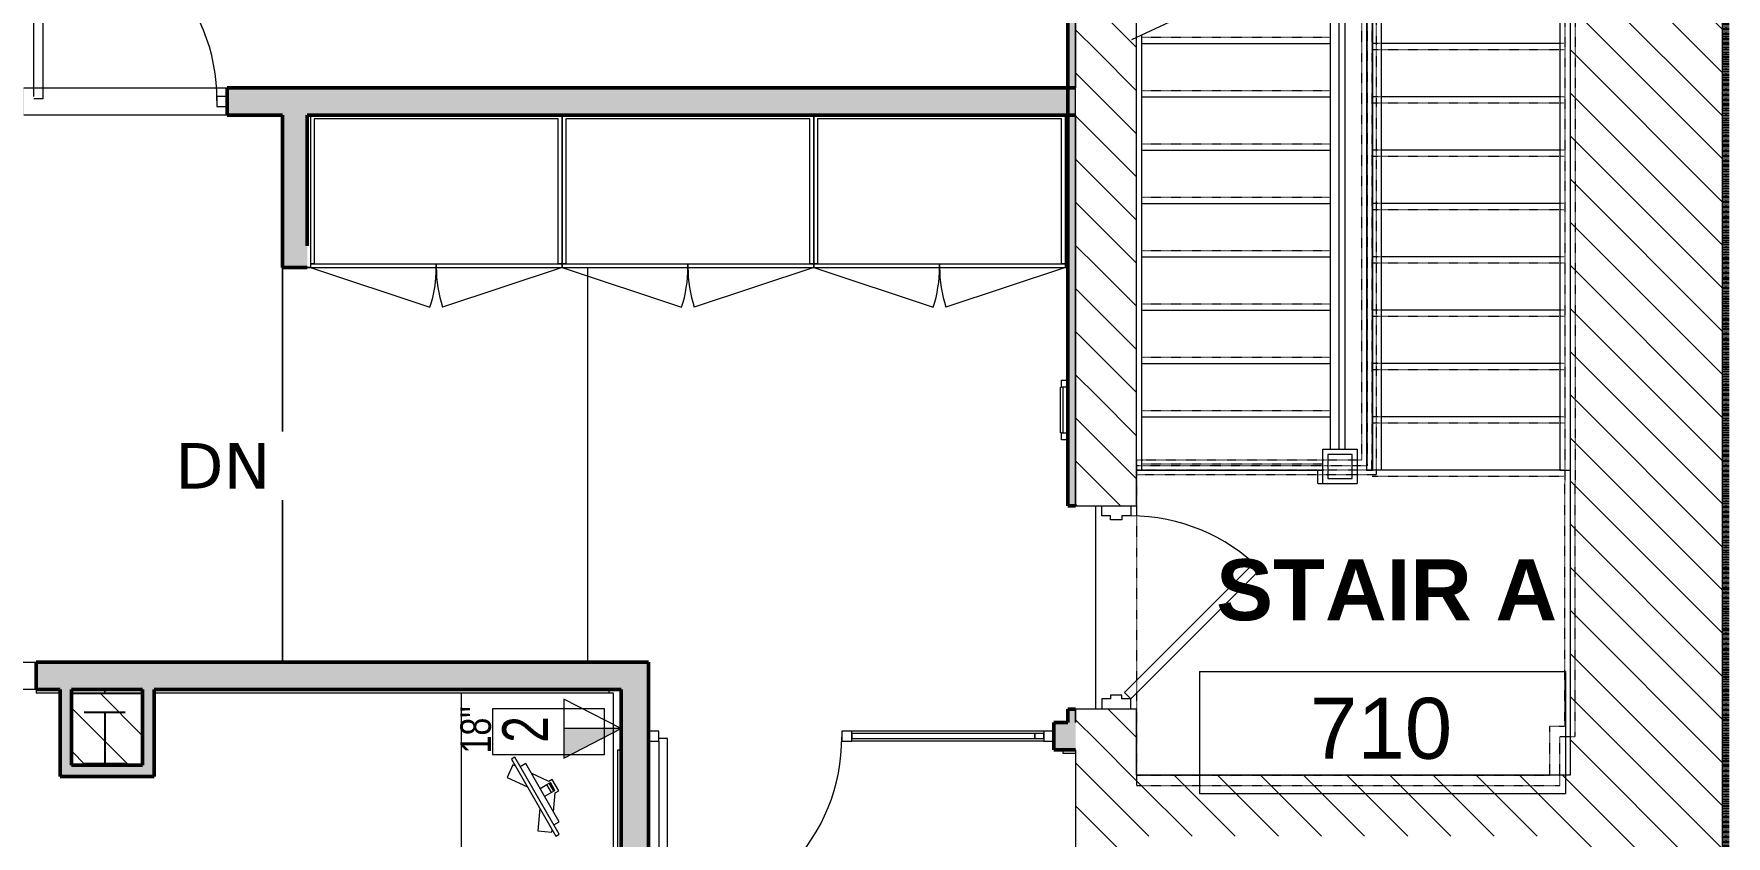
# Model space of a CAD drawing. Header units: inches. Extents: x -897 to 1409, y -1054 to 924.
# Drawn here: x 601.2 to 934.1, y 503.1 to 661 of the extents above; entities that cross this region are included whole.
import ezdxf

# ---------------------------------------------------------------- set-up
doc = ezdxf.new("R2010")
doc.units = ezdxf.units.IN
doc.header["$MEASUREMENT"] = 0
for name, pattern in [('Double Dash 3_8_', [1, 0.375, -0.125, 0.125, -0.125, 0.125, -0.125]), ('Double Dash 3_8__2_', [1, 0.375, -0.125, 0.125, -0.125, 0.125, -0.125]), ('Overhead 1_16_', [0.101562, 0.0625, -0.039062])]:
    doc.linetypes.add(name, pattern=pattern)
for name, color, linetype, lineweight in [('A-ANNO-NOTE', 131, 'Continuous', 9), ('A-AREA-IDEN', 2, 'Continuous', 9), ('A-DETL', 90, 'Continuous', 13), ('A-DOOR', 31, 'Continuous', 13), ('A-DOOR-FRAM', 31, 'Continuous', 20), ('A-FLOR', 192, 'Continuous', 13), ('A-FLOR-HRAL', 11, 'Continuous', 13), ('A-FLOR-HRAL-MBND', 5, 'Continuous', 13), ('A-FLOR-LEVL', 51, 'Continuous', 9), ('A-FLOR-LEVL-TEXT', 2, 'Continuous', 9), ('A-GENM', 13, 'Continuous', 9), ('A-GLAZ-CURT', 52, 'Continuous', 9), ('A-GLAZ-CWMG', 51, 'Continuous', 9), ('A-WALL', 113, 'Continuous', 13), ('A-WALL-PATT', 111, 'Continuous', 13), ('C-PROP-LINE', 91, 'Double Dash 3_8_', 20), ('I-WALL', 2, 'Continuous', 13), ('Q-CASE', 31, 'Continuous', 9), ('Q-SPCQ', 91, 'Continuous', 13), ('S-COLS', 52, 'Continuous', 13), ('S-COLS-SYMB', 171, 'Continuous', 20), ('S-STRS', 31, 'Continuous', 13), ('S-STRS-MBND', 31, 'Continuous', 13)]:
    doc.layers.add(name, color=color, linetype=linetype, lineweight=lineweight)
doc.styles.add('Arial', font='arial.ttf', dxfattribs={"width": 0.75, "height": 9})
doc.styles.add('Arial_1', font='arial.ttf', dxfattribs={"width": 0.75, "height": 6})
doc.styles.add('Arial_4', font='arial.ttf', dxfattribs={"height": 12})
doc.styles.add('Arial_B', font='arialbd.ttf', dxfattribs={"height": 12})
doc.styles.add('Verdana', font='verdana.ttf', dxfattribs={"height": 9})
pattern_1 = [(135, (0, 0), (-4.24264, -4.24264), [])]

# ---------------------------------------------------------------- blocks, each defined once
blk = doc.blocks.new('W-Wide Flange-Column - W10X49-819827-7TH FLOOR TELECOM PLAN')
at = {"layer": 'S-COLS-SYMB', "color": 63, "lineweight": 25}
for p, q in [((-4.01, 5.05), (4.01, 5.05)), ((0, 5.05), (0, -5.05)), ((-4.01, -5.05), (4.01, -5.05))]:
    blk.add_line(p, q, dxfattribs=at)
blk = doc.blocks.new('5649_structural model_2019_rvt-1-7TH FLOOR TELECOM PLAN')
at = {"color": 123, "lineweight": 13}
blk.add_blockref('W-Wide Flange-Column - W10X49-819827-7TH FLOOR TELECOM PLAN', (615.18, 522.51), dxfattribs=at)
blk = doc.blocks.new('Room Tag - Room Tag-84095-7TH FLOOR TELECOM PLAN')
at = {"layer": 'A-AREA-IDEN'}
for p, q in [((-0.375, -0.0625), (-0.375, -0.3125)), ((-0.375, -0.0625), (0.375, -0.0625)), ((0.375, -0.0625), (0.375, -0.3125)), ((-0.375, -0.3125), (0.375, -0.3125))]:
    blk.add_line(p, q, dxfattribs=at)
blk = doc.blocks.new('Single-HM Frame - Stair Exst_ 36_-989163-7TH FLOOR TELECOM PLAN')
at = {"layer": 'A-DOOR', "color": 53, "lineweight": 9}
for p, q in [((-16.76, -1.64), (-18, -2.88)), ((-18, -2.88), (7.46, -28.33)), ((8.7, -27.09), (-16.76, -1.64)), ((7.46, -28.33), (8.7, -27.09))]:
    blk.add_line(p, q, dxfattribs=at)
blk.add_arc((-18, -2.88), 36, 315.01, 0, dxfattribs=at)
at = {"layer": 'A-DOOR-FRAM', "color": 133}
for p, q in [((-18, 2.87), (-20, 2.87)), ((-18, 1.12), (-18, 2.87)), ((-17.25, 1.12), (-18, 1.12)), ((-17.25, -1.12), (-17.25, 1.12)), ((17.25, 1.12), (18, 1.12)), ((17.25, -1.12), (17.25, 1.12)), ((18, 2.87), (20, 2.87)), ((18, 1.12), (18, 2.87)), ((-20, -2.88), (-18, -2.88)), ((-18, -1.12), (-17.25, -1.12)), ((-18, -2.88), (-18, -1.12)), ((18, -1.12), (17.25, -1.12)), ((18, -2.88), (18, -1.12)), ((20, -2.88), (18, -2.88))]:
    blk.add_line(p, q, dxfattribs=at)
blk = doc.blocks.new('Railing - 6 1_4_-1144421-7TH FLOOR TELECOM PLAN')
at = {"layer": 'A-FLOR-HRAL', "color": 53, "lineweight": 9}
for p, q in [((3.375, 3.375), (-3.375, 3.375)), ((-3.375, -3.375), (-3.375, 3.375)), ((3.375, 3.375), (3.375, -3.375)), ((2.375, 2.375), (-2.375, 2.375)), ((-2.375, 2.375), (-2.375, -2.375)), ((2.375, -2.375), (2.375, 2.375)), ((-2.375, -2.375), (2.375, -2.375)), ((3.375, -3.375), (-3.375, -3.375))]:
    blk.add_line(p, q, dxfattribs=at)
blk = doc.blocks.new('Railing - Railing-1143771-7TH FLOOR TELECOM PLAN')
at = {"layer": 'A-FLOR-HRAL', "color": 53, "lineweight": 9}
for p, q in [((858.02, 678.9), (856.27, 678.08)), ((856.27, 579.26), (856.27, 678.08)), ((858.02, 579.26), (858.02, 678.9))]:
    blk.add_line(p, q, dxfattribs=at)
at = {"layer": 'A-FLOR-HRAL-MBND', "color": 53, "linetype": 'Overhead 1_16_', "lineweight": 9}
for p, q in [((856.27, 702.01), (865.27, 702.01)), ((856.27, 687.08), (856.27, 702.01)), ((858.02, 700.26), (863.52, 700.26)), ((858.02, 687.9), (858.02, 700.26)), ((863.52, 700.26), (863.52, 576.01)), ((865.27, 702.01), (865.27, 574.26)), ((818.15, 574.26), (818.15, 576.01)), ((863.52, 576.01), (818.15, 576.01)), ((865.27, 574.26), (818.15, 574.26))]:
    blk.add_line(p, q, dxfattribs=at)
at = {"rotation": 180}
blk.add_blockref('Railing - 6 1_4_-1144421-7TH FLOOR TELECOM PLAN', (858.15, 575.88), dxfattribs=at)
blk = doc.blocks.new('Railing - 6 1_4_-1307746-7TH FLOOR TELECOM PLAN')
at = {"layer": 'A-FLOR-HRAL', "color": 53, "lineweight": 9}
for q in [(2.375, 3.375), (3.375, 0.75)]:
    blk.add_line((3.375, 3.375), q, dxfattribs=at)
blk = doc.blocks.new('Railing - 6 1_4_-1307748-7TH FLOOR TELECOM PLAN')
at = {"layer": 'A-FLOR-HRAL', "color": 53, "lineweight": 9}
for p, q in [((3.375, 3.375), (-3.375, 3.375)), ((-3.375, -3.375), (-3.375, 3.375)), ((3.375, 3.375), (3.375, -3.375)), ((2.375, 2.375), (-2.375, 2.375)), ((-2.375, 2.375), (-2.375, -2.375)), ((2.375, -2.375), (2.375, 2.375)), ((-2.375, -2.375), (2.375, -2.375)), ((3.375, -3.375), (-3.375, -3.375))]:
    blk.add_line(p, q, dxfattribs=at)
blk = doc.blocks.new('Railing - 6 1_4_-856947-7TH FLOOR TELECOM PLAN')
at = {"layer": 'A-FLOR-HRAL', "color": 53, "lineweight": 9}
for p, q in [((3.375, 3.375), (-3.375, 3.375)), ((-3.375, -3.375), (-3.375, 3.375)), ((3.375, 3.375), (3.375, -3.375)), ((2.375, 2.375), (-2.375, 2.375)), ((-2.375, 2.375), (-2.375, -2.375)), ((2.375, -2.375), (2.375, 2.375)), ((-2.375, -2.375), (2.375, -2.375)), ((3.375, -3.375), (-3.375, -3.375))]:
    blk.add_line(p, q, dxfattribs=at)
blk = doc.blocks.new('Railing - Railing-1307711-7TH FLOOR TELECOM PLAN')
at = {"layer": 'A-FLOR-HRAL', "color": 53, "lineweight": 9}
for p, q in [((860.52, 712.51), (863.02, 712.51)), ((855.27, 677.62), (855.27, 709.26)), ((857.02, 678.43), (857.02, 709.26)), ((860.52, 710.76), (863.02, 710.76)), ((864.52, 707.26), (864.52, 575.13)), ((866.27, 707.26), (866.27, 575.13)), ((866.27, 575.13), (864.52, 575.13))]:
    blk.add_line(p, q, dxfattribs=at)
for name, p, rotation in [('Railing - 6 1_4_-1307748-7TH FLOOR TELECOM PLAN', (857.15, 712.63), 180), ('Railing - 6 1_4_-856947-7TH FLOOR TELECOM PLAN', (866.4, 710.63), 90), ('Railing - 6 1_4_-1307746-7TH FLOOR TELECOM PLAN', (857.15, 575.88), 180)]:
    blk.add_blockref(name, p, dxfattribs=dict(rotation=rotation))
blk = doc.blocks.new('Curtain Wall-Store Front-Sgl w swing _ Bar - Elev_ Lobby-3130013-7TH FLOOR TELECOM PLAN')
at = {"layer": 'A-DOOR', "color": 133, "lineweight": 20}
for p, q in [((-16.25, -0.5), (-18, -0.5)), ((-18, -1), (-18, -36.5)), ((-16.25, -36.5), (-16.25, -0.5)), ((-18, -36.5), (-16.25, -36.5))]:
    blk.add_line(p, q, dxfattribs=at)
at = {"layer": 'A-DOOR', "color": 53, "lineweight": 9}
blk.add_arc((-18, -0.5), 36, 270, 0.5, dxfattribs=at)
blk = doc.blocks.new('System Panel - Glazed Centered-4211658-7TH FLOOR TELECOM PLAN')
at = {"layer": 'A-GLAZ-CURT', "color": 253, "lineweight": 13}
for p, q in [((18, 0.5), (-18, 0.5)), ((-18, 0.5), (-18, -0.5)), ((18, -0.5), (18, 0.5)), ((-18, -0.5), (18, -0.5))]:
    blk.add_line(p, q, dxfattribs=at)
blk = doc.blocks.new('Rectangular Mullion - 2_ x 2_ Office Front-4211654-7TH FLOOR TELECOM PLAN')
at = {"layer": 'A-GLAZ-CWMG', "color": 53}
for p, q in [((798.15, 523.82), (762.15, 523.82)), ((798.15, 521.82), (762.15, 521.82))]:
    blk.add_line(p, q, dxfattribs=at)
blk = doc.blocks.new('Rectangular Mullion - 2_ x 2_ Office Front-1467737-7TH FLOOR TELECOM PLAN')
at = {"layer": 'A-GLAZ-CWMG', "color": 133, "lineweight": 20}
for p, q in [((-2, 1), (0, 1)), ((-2, -1), (-2, 1)), ((0, 1), (0, -1)), ((0, -1), (-2, -1))]:
    blk.add_line(p, q, dxfattribs=at)
blk = doc.blocks.new('Rectangular Mullion - 2_ x 2_ Office Front-1496762-7TH FLOOR TELECOM PLAN')
at = {"layer": 'A-GLAZ-CWMG', "color": 133, "lineweight": 20}
for p, q in [((0, 1), (-2, 1)), ((-2, 1), (-2, -1)), ((0, -1), (0, 1)), ((-2, -1), (0, -1))]:
    blk.add_line(p, q, dxfattribs=at)
blk = doc.blocks.new('Rectangular Mullion - 2_ x 2_ Office Front-1467735-7TH FLOOR TELECOM PLAN')
at = {"layer": 'A-GLAZ-CWMG', "color": 133, "lineweight": 20}
for p, q in [((-1, 1), (1, 1)), ((-1, -1), (-1, 1)), ((1, 1), (1, -1)), ((1, -1), (-1, -1))]:
    blk.add_line(p, q, dxfattribs=at)
blk = doc.blocks.new('Generic Model Wood Closet - 2_-6__ x 4_-1 1_2__-3487227-7TH FLOOR TELECOM PLAN')
at = {"layer": 'Q-CASE', "color": 53}
for p, q in [((-24.75, 15), (-1.25, 22.76)), ((24.75, 15), (1.25, 22.76)), ((24.75, 15), (-24.75, 15)), ((-24.75, 15), (-24.75, -15)), ((24, 14.25), (-24, 14.25)), ((-24, 14.25), (-24, -14.25)), ((24, 14.25), (-24, 14.25)), ((-24, 14.25), (-24, -14.25)), ((24, -14.25), (24, 14.25)), ((24, -14.25), (24, 14.25)), ((24.75, -15), (24.75, 15)), ((-24.75, -15), (24.75, -15)), ((-24, -14.25), (24, -14.25)), ((-24, -14.25), (24, -14.25))]:
    blk.add_line(p, q, dxfattribs=at)
at = {"layer": 'Q-CASE', "color": 133, "lineweight": 20}
for p, q in [((0, 15), (-24.75, 15)), ((-24.75, 15), (-24.75, 14.25)), ((-24.75, 14.25), (-24, 14.25)), ((-24.75, 14.25), (-24.75, -15)), ((-24, 14.25), (-24.75, 14.25)), ((24.75, 15), (0, 15)), ((0, 15), (0, 14.25)), ((0, 14.25), (0, 15)), ((24, 14.25), (24.75, 14.25)), ((24.75, 14.25), (24, 14.25)), ((24.75, 14.25), (24.75, 15)), ((24.75, -15), (24.75, 14.25))]:
    blk.add_line(p, q, dxfattribs=at)
at = {"layer": 'Q-CASE', "color": 53}
for centre, start, end in [((-24.75, 15), 360, 18.2748), ((24.75, 15), 161.7252, 180)]:
    blk.add_arc(centre, 24.75, start, end, dxfattribs=at)
blk = doc.blocks.new('System Panel - Glazed Centered-4211659-7TH FLOOR TELECOM PLAN')
at = {"layer": 'A-GLAZ-CURT', "color": 253, "lineweight": 13}
for p, q in [((0.87, 0.5), (-0.87, 0.5)), ((-0.87, 0.5), (-0.87, -0.5)), ((0.87, -0.5), (0.87, 0.5)), ((-0.87, -0.5), (0.87, -0.5))]:
    blk.add_line(p, q, dxfattribs=at)
blk = doc.blocks.new('Rectangular Mullion - 2_ x 2_ Office Front-4211657-7TH FLOOR TELECOM PLAN')
at = {"layer": 'A-GLAZ-CWMG', "color": 53}
for p, q in [((799.9, 523.82), (798.15, 523.82)), ((799.9, 521.82), (798.15, 521.82))]:
    blk.add_line(p, q, dxfattribs=at)
blk = doc.blocks.new('Counter Top wo Backsplash - 30_ Depth Desk 3__ Thickness-4590493-7TH FLOOR TELECOM PLAN')
at = {"layer": 'Q-CASE'}
for p, q in [((239.3, 0), (-47.26, 0)), ((-47.26, 0), (-47.26, -30)), ((-47.26, -30), (239.3, -30))]:
    blk.add_line(p, q, dxfattribs=at)
blk = doc.blocks.new('Curtain Wall-Store Front-Sgl w swing _ Bar - Store Front Door-3130016-7TH FLOOR TELECOM PLAN')
at = {"layer": 'A-DOOR', "color": 133, "lineweight": 20}
for p, q in [((-18, 36.5), (-16.25, 36.5)), ((-18, 1), (-18, 36.5)), ((-16.25, 36.5), (-16.25, 0.5)), ((-16.25, 0.5), (-18, 0.5))]:
    blk.add_line(p, q, dxfattribs=at)
at = {"layer": 'A-DOOR', "color": 53, "lineweight": 9}
blk.add_arc((-18, 0.5), 36, 359.5, 90, dxfattribs=at)
blk = doc.blocks.new('Rectangular Mullion - 2_ x 2_ Office Front-1557065-7TH FLOOR TELECOM PLAN')
at = {"layer": 'A-GLAZ-CWMG', "color": 133, "lineweight": 20}
for p, q in [((-2, 1), (0, 1)), ((-2, -1), (-2, 1)), ((0, 1), (0, -1)), ((0, -1), (-2, -1))]:
    blk.add_line(p, q, dxfattribs=at)
blk = doc.blocks.new('Spec _Color Rooms_ - Spec _Color Rooms_-3252224-7TH FLOOR TELECOM PLAN')
at = {"layer": 'Q-SPCQ', "color": 53, "lineweight": 9}
for p, q in [((4.5, 11), (-4.5, 11)), ((-4.5, 11), (-4.5, -11)), ((4.5, -11), (4.5, 11)), ((-4.5, -11), (4.5, -11))]:
    blk.add_line(p, q, dxfattribs=at)
blk = doc.blocks.new('Computer Monitor - Dell - Computer Monitor - Dell-3232638-7TH FLOOR TELECOM PLAN')
at = {"layer": 'Q-SPCQ', "color": 53, "lineweight": 9}
for p, q in [((-1.29, 1.63), (-4.39, -0.54)), ((1.29, 2.41), (-1.29, 2.41)), ((-1.29, 2.41), (-1.29, 1.63)), ((-0.96, 1.51), (-0.96, 1.8)), ((0.85, 1.8), (-0.96, 1.8)), ((-0.96, 1.01), (-0.96, 1.51)), ((-0.96, 1.51), (0.85, 1.51)), ((0.85, 1.51), (-0.96, 1.51)), ((-0.96, -0.54), (-0.96, 1.01)), ((0.85, 1.01), (-0.96, 1.01)), ((0.85, 1.8), (0.85, 1.51)), ((0.85, 1.51), (0.85, 1.01)), ((0.85, 1.01), (0.85, -0.54)), ((1.29, 1.63), (1.29, 2.41)), ((4.39, -0.54), (1.29, 1.63)), ((8.75, -1.79), (-8.75, -1.79)), ((-8.75, -1.79), (-8.75, -2.54)), ((-8.75, -2.54), (8.75, -2.54)), ((-7.25, -2.54), (-7.66, -2.83)), ((-7.66, -2.83), (-6.08, -5.08)), ((6.61, -0.54), (-6.61, -0.54)), ((-6.61, -0.54), (-6.61, -1.79)), ((-6.08, -5.08), (-2.45, -2.54)), ((2.45, -2.54), (6.08, -5.08)), ((6.08, -5.08), (7.66, -2.83)), ((6.61, -1.79), (6.61, -0.54)), ((7.66, -2.83), (7.25, -2.54)), ((8.75, -2.54), (8.75, -1.79))]:
    blk.add_line(p, q, dxfattribs=at)
blk = doc.blocks.new('Fire Extinguisher Cabinet Semi-Recessed - 9x24x5 3_4 - Steel - NonRated - Full Glass with Cam Latch_ 3in Trim-4211632-7TH FLOOR TELECOM PLAN')
at = {"layer": 'A-GENM', "color": 53}
for p, q in [((803.15, 582.51), (803.15, 591.51)), ((803.15, 591.51), (803.4, 591.51)), ((803.65, 591.51), (803.65, 582.51)), ((803.4, 582.51), (803.15, 582.51))]:
    blk.add_line(p, q, dxfattribs=at)
at = {"layer": 'Q-SPCQ', "color": 53, "lineweight": 9}
for p, q in [((803.4, 591.51), (803.4, 592.88)), ((803.4, 592.88), (804.65, 592.88)), ((804.65, 591.51), (803.4, 591.51)), ((803.4, 582.51), (804.65, 582.51)), ((803.4, 581.13), (803.4, 582.51)), ((804.65, 581.13), (803.4, 581.13))]:
    blk.add_line(p, q, dxfattribs=at)
blk = doc.blocks.new('Family - ___-850868-7TH FLOOR TELECOM PLAN')
at = {"layer": 'C-PROP-LINE', "color": 133, "linetype": 'Double Dash 3_8__2_'}
blk.add_line((934.11, -344.99), (934.11, 840.01), dxfattribs=at)

msp = doc.modelspace()

# ---------------------------------------------------------------- hatches: boundary and pattern name
at = {"layer": 'A-ANNO-NOTE'}
msp.add_hatch(color=256, dxfattribs=at).paths.add_polyline_path([(705.52, 518.48), (716.77, 524.29), (705.52, 524.29)], flags=0)
at = {"layer": 'A-WALL-PATT'}
h = msp.add_hatch(color=253, dxfattribs=at)
h.paths.add_polyline_path([(806.15, 525.51), (806.15, 528.13), (804.65, 528.13), (804.65, 525.51)], flags=0)
h.paths.add_polyline_path([(806.15, 568.13), (806.15, 797.38), (804.65, 797.38), (804.65, 568.13)], flags=0)
at = {"layer": 'A-WALL-PATT', "lineweight": 9}
h = msp.add_hatch(dxfattribs=at)
h.set_pattern_fill('FP_1', color=53, style=0, pattern_type=2)
h.set_pattern_definition(pattern_1)
h.paths.add_polyline_path([(806.15, 468.96), (810.4, 468.96), (810.4, 528.13), (806.15, 528.13), (806.15, 486.57)], flags=0)
h.paths.add_polyline_path([(810.4, 568.13), (810.4, 797.38), (806.15, 797.38), (806.15, 568.13)], flags=0)
h = msp.add_hatch(dxfattribs=at)
h.set_pattern_fill('FP_1', color=53, style=0, pattern_type=2)
h.set_pattern_definition(pattern_1)
h.paths.add_polyline_path([(818.15, 468.96), (818.15, 528.13), (810.4, 528.13), (810.4, 468.96)], flags=0)
h.paths.add_polyline_path([(810.4, 568.13), (818.15, 568.13), (818.15, 797.38), (810.4, 797.38), (810.4, 623.25)], flags=0)
h = msp.add_hatch(dxfattribs=at)
h.set_pattern_fill('FP_1', color=53, style=0, pattern_type=2)
h.set_pattern_definition(pattern_1)
h.paths.add_polyline_path([(933.4, -243.24), (933.4, 797.38), (903.4, 797.38), (903.4, -109.51), (904.4, -109.51), (904.4, -146.87), (903.4, -146.87), (903.4, -243.24)], flags=0)
at = {"layer": 'A-WALL-PATT'}
h = msp.add_hatch(color=253, dxfattribs=at)
h.paths.add_polyline_path([(806.15, 645.01), (806.15, 650.38), (639.25, 650.38), (639.25, 645.01), (731.67, 645.01)], flags=0)
h.paths.add_polyline_path([(589.87, 645.01), (599.25, 645.01), (599.25, 650.38), (589.87, 650.38)], flags=0)
for points in [[(655.02, 615.01), (655.02, 645.01), (650.15, 645.01), (650.15, 615.01), (652.37, 615.01)], [(716.77, 532.01), (716.77, 537.38), (615.18, 537.38), (615.18, 532.01), (692.02, 532.01)], [(722.15, 500.57), (722.15, 537.38), (716.77, 537.38), (716.77, 500.57)], [(608.65, 517.13), (608.65, 532.01), (606.4, 532.01), (606.4, 517.13)], [(624.9, 514.88), (624.9, 532.01), (622.65, 532.01), (622.65, 514.88)], [(801.9, 520.13), (806.15, 520.13), (806.15, 525.51), (801.9, 525.51)], [(622.65, 514.88), (622.65, 517.13), (606.4, 517.13), (606.4, 514.88)]]:
    msp.add_hatch(color=253, dxfattribs=at).paths.add_polyline_path(points, flags=0)
h = msp.add_hatch(color=253, dxfattribs=at)
h.paths.add_polyline_path([(615.18, 532.01), (615.18, 537.38), (601.68, 537.38), (601.68, 532.01), (608.65, 532.01)], flags=0)
h.paths.add_polyline_path([(549.41, 532.01), (559.68, 532.01), (559.68, 533.73), (516.68, 533.73), (516.68, 535.66), (559.68, 535.66), (559.68, 537.38), (368.42, 537.38), (368.42, 535.66), (411.42, 535.66), (411.42, 533.73), (368.42, 533.73), (368.42, 532.01), (533.41, 532.01)], flags=0)
h.paths.add_polyline_path([(326.42, 532.01), (326.42, 537.38), (317.04, 537.38), (317.04, 532.01), (322.42, 532.01)], flags=0)
at = {"layer": 'A-WALL-PATT', "lineweight": 9}
h = msp.add_hatch(dxfattribs=at)
h.set_pattern_fill('FP_1', color=53, style=0, pattern_type=2)
h.set_pattern_definition(pattern_1)
h.paths.add_polyline_path([(903.4, 503.13), (903.4, 515.13), (818.15, 515.13), (818.15, 503.13), (890.29, 503.13)], flags=0)
at = {"layer": 'S-COLS', "lineweight": 9}
h = msp.add_hatch(dxfattribs=at)
h.set_pattern_fill('FP_1', color=53, style=0, pattern_type=2)
h.set_pattern_definition(pattern_1)
h.paths.add_polyline_path([(622.65, 517.13), (622.65, 531.13), (608.65, 531.13), (608.65, 517.13)], flags=0)

# ---------------------------------------------------------------- linework, layer by layer
at = {"layer": 'A-ANNO-NOTE', "lineweight": 20}
for p, q in [((705.52, 530.1), (705.52, 518.48)), ((716.77, 524.29), (705.52, 530.1)), ((705.52, 518.48), (716.77, 524.29))]:
    msp.add_line(p, q, dxfattribs=at)
at = {"layer": 'A-ANNO-NOTE'}
for p, q in [((716.77, 524.29), (705.52, 524.29)), ((705.52, 524.29), (705.52, 518.48)), ((705.52, 518.48), (716.77, 524.29))]:
    msp.add_line(p, q, dxfattribs=at)
at = {"layer": 'A-DETL', "linetype": 'Double Dash 3_8_', "lineweight": 140}
msp.add_line((934.11, -243.24), (934.11, 843.38), dxfattribs=at)
at = {"layer": 'A-FLOR', "color": 253}
for p, q in [((650.15, 537.38), (650.15, 615.01)), ((655.02, 615.01), (655.65, 615.01)), ((804.15, 615.01), (804.65, 615.01))]:
    msp.add_line(p, q, dxfattribs=at)
at = {"layer": 'A-FLOR', "color": 53, "lineweight": 9}
msp.add_line((810.15, 528.13), (810.15, 568.13), dxfattribs=at)
at = {"layer": 'A-FLOR-LEVL', "color": 53}
for p, q in [((650.15, 615.01), (650.15, 537.38)), ((655.65, 615.01), (655.02, 615.01)), ((710.15, 615.01), (710.15, 537.38))]:
    msp.add_line(p, q, dxfattribs=at)
at = {"layer": 'A-WALL', "color": 133, "lineweight": 20}
for p, q in [((818.15, 568.13), (818.15, 797.38)), ((903.4, 797.38), (903.4, 515.13)), ((933.4, -243.24), (933.4, 797.38)), ((810.4, 568.13), (818.15, 568.13)), ((818.15, 528.13), (810.4, 528.13)), ((818.15, 515.13), (818.15, 528.13)), ((903.4, 515.13), (818.15, 515.13))]:
    msp.add_line(p, q, dxfattribs=at)
at = {"layer": 'A-WALL-PATT', "lineweight": 9}
for p, q in [((601.68, 532.01), (601.68, 531.26)), ((606.4, 531.26), (601.68, 531.26)), ((615.18, 531.26), (608.65, 531.26)), ((615.18, 532.01), (615.18, 531.26)), ((615.18, 531.26), (615.18, 532.01)), ((622.65, 531.26), (615.18, 531.26)), ((685.27, 531.26), (624.9, 531.26)), ((714.34, 532.01), (714.34, 531.26)), ((716.02, 520.13), (716.77, 520.13)), ((716.02, 520.13), (716.02, 245.44)), ((803.71, 519.38), (803.71, 520.13)), ((806.15, 519.38), (803.71, 519.38))]:
    msp.add_line(p, q, dxfattribs=at)
at = {"layer": 'I-WALL', "color": 213, "lineweight": 50}
for p, q in [((804.65, 797.38), (804.65, 568.13)), ((806.15, 650.38), (639.25, 650.38)), ((639.25, 650.38), (639.25, 645.01)), ((639.25, 645.01), (650.15, 645.01)), ((650.15, 645.01), (650.15, 615.01)), ((655.02, 645.01), (806.15, 645.01)), ((655.02, 619.26), (655.02, 645.01)), ((650.15, 615.01), (655.02, 615.01)), ((804.65, 568.13), (806.15, 568.13)), ((615.18, 537.38), (601.68, 537.38)), ((601.68, 537.38), (601.68, 532.01)), ((716.77, 537.38), (615.18, 537.38)), ((722.15, 537.38), (716.77, 537.38)), ((722.15, 500.57), (722.15, 537.38)), ((601.68, 532.01), (606.4, 532.01)), ((606.4, 532.01), (606.4, 517.13)), ((608.65, 517.13), (608.65, 532.01)), ((608.65, 532.01), (615.18, 532.01)), ((615.18, 532.01), (622.65, 532.01)), ((622.65, 532.01), (622.65, 517.13)), ((624.9, 514.88), (624.9, 532.01)), ((624.9, 532.01), (716.77, 532.01)), ((716.77, 532.01), (716.77, 500.57)), ((806.15, 528.13), (804.65, 528.13)), ((804.65, 528.13), (804.65, 525.51)), ((804.65, 525.51), (801.9, 525.51)), ((801.9, 525.51), (801.9, 520.13)), ((801.9, 520.13), (806.15, 520.13)), ((606.4, 517.13), (606.4, 514.88)), ((622.65, 517.13), (608.65, 517.13)), ((606.4, 514.88), (622.65, 514.88)), ((622.65, 514.88), (624.9, 514.88))]:
    msp.add_line(p, q, dxfattribs=at)
at = {"layer": 'I-WALL', "color": 53, "lineweight": 9}
for p, q in [((806.15, 797.38), (806.15, 650.38)), ((806.15, 645.01), (806.15, 568.13)), ((806.15, 528.13), (806.15, 525.51))]:
    msp.add_line(p, q, dxfattribs=at)
at = {"layer": 'I-WALL', "color": 253}
for p, q in [((806.15, 568.13), (806.15, 797.38)), ((599.25, 650.38), (639.25, 650.38)), ((639.25, 645.01), (599.25, 645.01)), ((559.68, 537.38), (601.68, 537.38)), ((601.68, 532.01), (559.68, 532.01)), ((806.15, 525.51), (806.15, 528.13))]:
    msp.add_line(p, q, dxfattribs=at)
at = {"layer": 'I-WALL', "color": 133, "lineweight": 20}
for p, q in [((806.15, 568.13), (810.4, 568.13)), ((810.4, 528.13), (806.15, 528.13)), ((806.15, 520.13), (806.15, 468.96))]:
    msp.add_line(p, q, dxfattribs=at)
at = {"layer": 'S-COLS', "color": 133, "lineweight": 20}
for p, q in [((622.65, 531.13), (608.65, 531.13)), ((608.65, 531.13), (608.65, 517.13)), ((622.65, 517.13), (622.65, 531.13)), ((608.65, 517.13), (622.65, 517.13))]:
    msp.add_line(p, q, dxfattribs=at)
at = {"layer": 'S-STRS', "color": 53, "lineweight": 9}
for p, q in [((863.4, 707.26), (863.4, 575.13)), ((859.15, 579.26), (859.15, 679.42)), ((901.4, 669.63), (901.4, 659.13)), ((819.15, 659.13), (819.15, 660.77)), ((819.15, 648.63), (819.15, 659.13)), ((819.15, 659.13), (856.27, 659.13)), ((901.4, 659.13), (866.27, 659.13)), ((901.4, 659.13), (901.4, 648.63)), ((819.15, 638.13), (819.15, 648.63)), ((819.15, 648.63), (856.27, 648.63)), ((901.4, 648.63), (866.27, 648.63)), ((901.4, 648.63), (901.4, 638.13)), ((819.15, 627.63), (819.15, 638.13)), ((819.15, 638.13), (856.27, 638.13)), ((901.4, 638.13), (866.27, 638.13)), ((901.4, 638.13), (901.4, 627.63)), ((819.15, 617.13), (819.15, 627.63)), ((819.15, 627.63), (856.27, 627.63)), ((901.4, 627.63), (866.27, 627.63)), ((901.4, 627.63), (901.4, 617.13)), ((819.15, 606.63), (819.15, 617.13)), ((819.15, 617.13), (856.27, 617.13)), ((901.4, 617.13), (866.27, 617.13)), ((901.4, 617.13), (901.4, 606.63)), ((819.15, 596.13), (819.15, 606.63)), ((819.15, 606.63), (856.27, 606.63)), ((901.4, 606.63), (866.27, 606.63)), ((901.4, 606.63), (901.4, 596.13)), ((819.15, 585.63), (819.15, 596.13)), ((819.15, 596.13), (856.27, 596.13)), ((901.4, 596.13), (866.27, 596.13)), ((901.4, 596.13), (901.4, 585.63)), ((819.15, 575.13), (819.15, 585.63)), ((819.15, 585.63), (856.27, 585.63)), ((901.4, 585.63), (866.27, 585.63)), ((901.4, 585.63), (901.4, 575.13)), ((818.15, 575.13), (819.15, 575.13)), ((819.15, 575.13), (854.77, 575.13)), ((863.4, 575.13), (864.52, 575.13)), ((901.4, 575.13), (866.27, 575.13)), ((901.4, 575.13), (903.4, 575.13))]:
    msp.add_line(p, q, dxfattribs=at)
at = {"layer": 'S-STRS', "color": 53, "linetype": 'Overhead 1_16_', "lineweight": 9}
for p, q in [((819.15, 660.38), (856.27, 660.38)), ((901.4, 657.88), (866.27, 657.88)), ((819.15, 649.88), (856.27, 649.88)), ((901.4, 647.38), (866.27, 647.38)), ((819.15, 639.38), (856.27, 639.38)), ((901.4, 636.88), (866.27, 636.88)), ((819.15, 628.88), (856.27, 628.88)), ((901.4, 626.38), (866.27, 626.38)), ((819.15, 618.38), (856.27, 618.38)), ((901.4, 615.88), (866.27, 615.88)), ((819.15, 607.88), (856.27, 607.88)), ((901.4, 605.38), (866.27, 605.38)), ((819.15, 597.38), (856.27, 597.38)), ((901.4, 594.88), (866.27, 594.88)), ((819.15, 586.88), (856.27, 586.88)), ((901.4, 584.38), (866.27, 584.38)), ((819.15, 576.38), (854.77, 576.38))]:
    msp.add_line(p, q, dxfattribs=at)
at = {"layer": 'S-STRS-MBND', "color": 53, "linetype": 'Overhead 1_16_', "lineweight": 9}
for p, q in [((902.4, 709.28), (902.4, 572.78)), ((904.4, 709.28), (904.4, 572.78)), ((862.4, 699.13), (862.4, 577.13)), ((864.4, 701.13), (864.4, 577.13)), ((902.4, 659.13), (864.4, 659.13)), ((902.4, 657.88), (864.4, 657.88)), ((902.4, 648.63), (864.4, 648.63)), ((902.4, 647.38), (864.4, 647.38)), ((902.4, 638.13), (864.4, 638.13)), ((902.4, 636.88), (864.4, 636.88)), ((902.4, 627.63), (864.4, 627.63)), ((902.4, 626.38), (864.4, 626.38)), ((902.4, 617.13), (864.4, 617.13)), ((902.4, 615.88), (864.4, 615.88)), ((902.4, 606.63), (864.4, 606.63)), ((902.4, 605.38), (864.4, 605.38)), ((902.4, 596.13), (864.4, 596.13)), ((902.4, 594.88), (864.4, 594.88)), ((902.4, 585.63), (864.4, 585.63)), ((902.4, 584.38), (864.4, 584.38)), ((818.15, 577.13), (818.15, 575.13)), ((862.4, 577.13), (818.15, 577.13)), ((864.4, 575.13), (864.4, 577.13)), ((864.4, 577.13), (864.4, 575.13)), ((864.4, 575.13), (818.15, 575.13)), ((818.15, 575.13), (818.15, 515.13)), ((902.4, 575.13), (864.4, 575.13)), ((902.4, 573.88), (864.4, 573.88)), ((902.4, 524.76), (902.4, 572.78)), ((904.4, 522.76), (904.4, 572.78)), ((899.4, 515.13), (899.4, 524.76)), ((899.4, 524.76), (902.4, 524.76)), ((901.4, 513.13), (901.4, 522.76)), ((901.4, 522.76), (904.4, 522.76)), ((818.15, 515.13), (818.15, 513.13)), ((818.15, 515.13), (899.4, 515.13)), ((818.15, 513.13), (901.4, 513.13))]:
    msp.add_line(p, q, dxfattribs=at)
at = {"layer": 'S-STRS-MBND', "color": 53, "lineweight": 9}
msp.add_line((834.07, 667.73), (817.15, 659.84), dxfattribs=at)

# ---------------------------------------------------------------- block references
at = {"lineweight": 5}
msp.add_blockref('5649_structural model_2019_rvt-1-7TH FLOOR TELECOM PLAN', (0, 0), dxfattribs=at)
at = {"color": 53, "lineweight": 9}
for name, p in [('Railing - Railing-1307711-7TH FLOOR TELECOM PLAN', (0, 0)), ('Railing - Railing-1143771-7TH FLOOR TELECOM PLAN', (0, 0)), ('Curtain Wall-Store Front-Sgl w swing _ Bar - Store Front Door-3130016-7TH FLOOR TELECOM PLAN', (619.25, 647.69)), ('Fire Extinguisher Cabinet Semi-Recessed - 9x24x5 3_4 - Steel - NonRated - Full Glass with Cam Latch_ 3in Trim-4211632-7TH FLOOR TELECOM PLAN', (0, 0)), ('Curtain Wall-Store Front-Sgl w swing _ Bar - Elev_ Lobby-3130013-7TH FLOOR TELECOM PLAN', (742.15, 522.82)), ('Rectangular Mullion - 2_ x 2_ Office Front-4211654-7TH FLOOR TELECOM PLAN', (0, 0)), ('System Panel - Glazed Centered-4211658-7TH FLOOR TELECOM PLAN', (780.15, 522.82)), ('Rectangular Mullion - 2_ x 2_ Office Front-4211657-7TH FLOOR TELECOM PLAN', (0, 0)), ('System Panel - Glazed Centered-4211659-7TH FLOOR TELECOM PLAN', (799.02, 522.82))]:
    msp.add_blockref(name, p, dxfattribs=at)
at = {"color": 53, "lineweight": 9, "extrusion": (0, 0, -1), "rotation": 180}
for name, p in [('Rectangular Mullion - 2_ x 2_ Office Front-1557065-7TH FLOOR TELECOM PLAN', (-639.25, 647.69)), ('Rectangular Mullion - 2_ x 2_ Office Front-1467735-7TH FLOOR TELECOM PLAN', (-761.15, 522.82)), ('Rectangular Mullion - 2_ x 2_ Office Front-1467737-7TH FLOOR TELECOM PLAN', (-801.9, 522.82))]:
    msp.add_blockref(name, p, dxfattribs=at)
at = {"color": 53, "lineweight": 9}
for name, p, rotation in [('Generic Model Wood Closet - 2_-6__ x 4_-1 1_2__-3487227-7TH FLOOR TELECOM PLAN', (680.4, 630.01), 180), ('Generic Model Wood Closet - 2_-6__ x 4_-1 1_2__-3487227-7TH FLOOR TELECOM PLAN', (729.9, 630.01), 180), ('Generic Model Wood Closet - 2_-6__ x 4_-1 1_2__-3487227-7TH FLOOR TELECOM PLAN', (779.4, 630.01), 180), ('Single-HM Frame - Stair Exst_ 36_-989163-7TH FLOOR TELECOM PLAN', (814.15, 548.13), 89.99999999999991), ('Counter Top wo Backsplash - 30_ Depth Desk 3__ Thickness-4590493-7TH FLOOR TELECOM PLAN', (715.27, 483.99), 269.9999999999997), ('Spec _Color Rooms_ - Spec _Color Rooms_-3252224-7TH FLOOR TELECOM PLAN', (702.47, 523.71), 270.0000000000002), ('Rectangular Mullion - 2_ x 2_ Office Front-1496762-7TH FLOOR TELECOM PLAN', (722.15, 522.82), 180), ('Computer Monitor - Dell - Computer Monitor - Dell-3232638-7TH FLOOR TELECOM PLAN', (701.76, 511.97), 299.9999999999999)]:
    msp.add_blockref(name, p, dxfattribs=dict(at, rotation=rotation))
at = {"layer": 'A-AREA-IDEN', "xscale": 95.99999999999994, "yscale": 95.99999999999994, "zscale": 95.99999999999994}
msp.add_blockref('Room Tag - Room Tag-84095-7TH FLOOR TELECOM PLAN', (866.53, 541.53), dxfattribs=at)

# ---------------------------------------------------------------- texts
at = {"layer": 'A-ANNO-NOTE', "attachment_point": 1, "rotation": 90}
for s, insert, char_height, width, style in [('18"', (685.14, 519.44), 6, 11.3625, 'Arial_1'), ('2', (693.39, 521.51), 9, 6.363, 'Arial')]:
    msp.add_mtext(s, dxfattribs=dict(at, insert=insert, char_height=char_height, width=width, style=style))
at = {"layer": 'A-AREA-IDEN', "char_height": 12, "attachment_point": 1}
for s, insert, width, style in [('STAIR A', (833.8, 557.61), 79.083, 'Arial_B'), ('710', (852.26, 530.36), 33.633, 'Arial_4')]:
    msp.add_mtext(s, dxfattribs=dict(at, insert=insert, width=width, style=style))

# ---------------------------------------------------------------- next in the draw order: texts
at = {"layer": 'A-FLOR-LEVL-TEXT', "color": 253, "insert": (629.06, 580.5), "char_height": 9, "width": 22.5494, "attachment_point": 1, "line_spacing_factor": 0.994243, "style": 'Verdana', "bg_fill": 3, "box_fill_scale": 1.25, "bg_fill_color": 256, "bg_fill_true_color": 13158600, "bg_fill_transparency": 0}
msp.add_mtext('DN', dxfattribs=at)

# ---------------------------------------------------------------- next in the draw order: block references
at = {"color": 133, "linetype": 'Double Dash 3_8__2_', "lineweight": 20}
msp.add_blockref('Family - ___-850868-7TH FLOOR TELECOM PLAN', (0, 0), dxfattribs=at)

doc.saveas('drawing.dxf')
